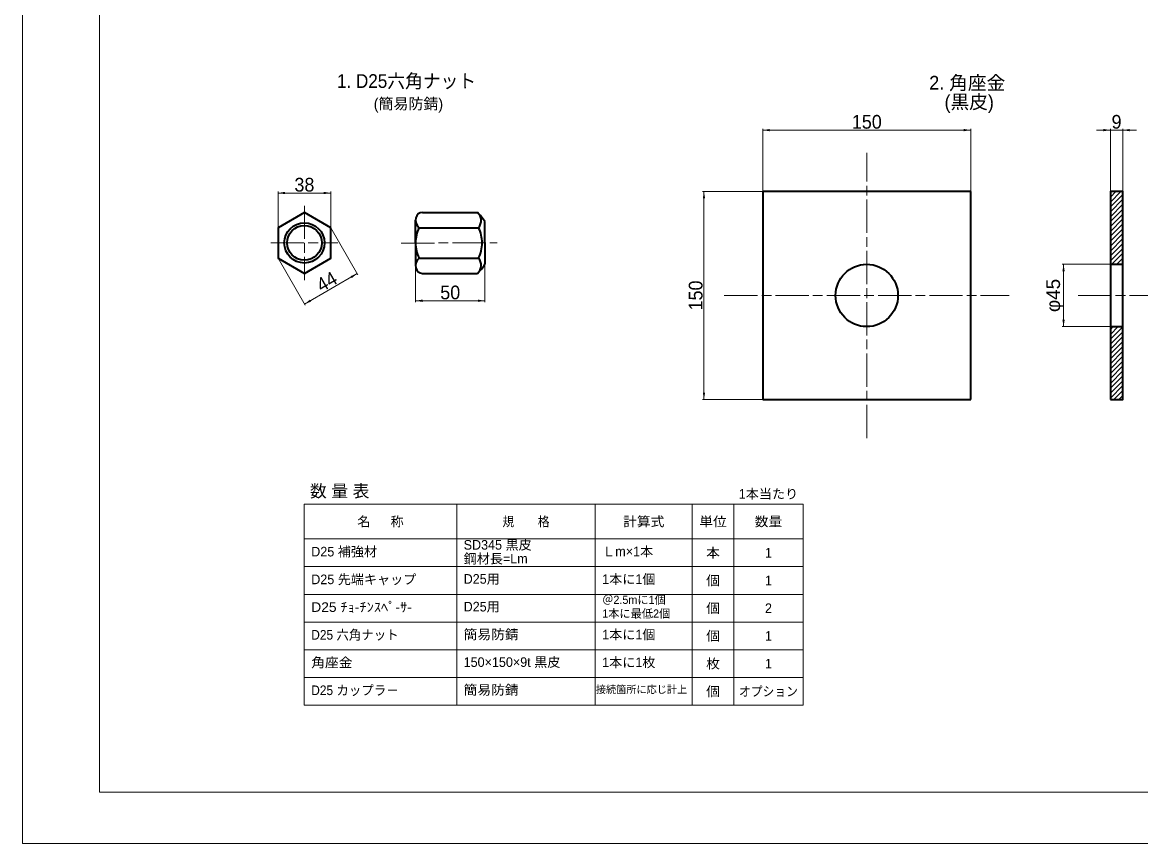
# Model space of a CAD drawing. Units: millimetres at full size, sheet at 1:2. Extents: x 2057 to 3739, y 937 to 2125.
# Drawn here: x 2057 to 2864, y 937 to 1530 of the extents above; entities that cross this region are included whole.
import ezdxf
from ezdxf.enums import TextEntityAlignment as Align

# ---------------------------------------------------------------- set-up
doc = ezdxf.new("R2010")
doc.units = ezdxf.units.MM
doc.header["$LTSCALE"] = 2
doc.linetypes.add('CHAIN', pattern=[18.5, 12, -1.5, 3.5, -1.5])
for name, color, linetype, lineweight in [('1 外形線', 7, 'Continuous', 35), ('2 細い実線', 3, 'Continuous', 20), ('4中心線', 1, 'CHAIN', 15), ('6寸法線', 4, 'Continuous', 13), ('7 枠・タイトル', 7, 'Continuous', 13), ('8 数量表', 7, 'Continuous', 13), ('Defpoints_2', 7, 'Continuous', 13)]:
    doc.layers.add(name, color=color, linetype=linetype, lineweight=lineweight)
doc.styles.add('ＭＳ Ｐゴシック', font='')
doc.styles.get('ＭＳ Ｐゴシック').set_extended_font_data('MS PGothic')
pattern_1 = [(45, (2264.698, 422.909), (-1.76777, 1.76777), [])]

# ---------------------------------------------------------------- blocks, each defined once
blk = doc.blocks.new('filled_arrow')
at = {"color": 0, "linetype": 'Continuous', "lineweight": -2}
blk.add_solid([(7.5, 1.25), (0, 0), (7.5, -1.25)], dxfattribs=at)

msp = doc.modelspace()

# ---------------------------------------------------------------- hatches: boundary and pattern name
at = {"layer": '2 細い実線'}
h = msp.add_hatch(dxfattribs=at)
h.set_pattern_fill('USER', color=256, style=0, pattern_type=2)
h.set_pattern_definition(pattern_1)
h.paths.add_polyline_path([(2851.496, 1407.81), (2842.496, 1407.81), (2842.496, 1355.31), (2851.496, 1355.31)])
h = msp.add_hatch(dxfattribs=at)
h.set_pattern_fill('USER', color=256, style=0, pattern_type=2)
h.set_pattern_definition(pattern_1)
h.paths.add_polyline_path([(2851.496, 1310.31), (2842.496, 1310.31), (2842.496, 1257.81), (2851.496, 1257.81)])

# ---------------------------------------------------------------- linework, layer by layer
at = {"layer": '1 外形線'}
for p, q in [((2591.72, 1407.81), (2591.72, 1257.81)), ((2741.72, 1407.81), (2591.72, 1407.81)), ((2741.72, 1257.81), (2741.72, 1407.81)), ((2346.125, 1392.674), (2385.75, 1392.674)), ((2341.07, 1370.724), (2341.07, 1387.187)), ((2343.608, 1381.699), (2386.52, 1381.699)), ((2391.07, 1370.724), (2391.07, 1386.083)), ((2341.07, 1370.724), (2341.07, 1354.262)), ((2391.07, 1370.724), (2391.07, 1355.365)), ((2343.608, 1359.749), (2386.52, 1359.749)), ((2346.125, 1348.774), (2385.75, 1348.774)), ((2842.496, 1355.31), (2851.496, 1355.31)), ((2842.496, 1310.31), (2851.496, 1310.31)), ((2591.72, 1257.81), (2741.72, 1257.81))]:
    msp.add_line(p, q, dxfattribs=at)
for points in [[(2842.496, 1257.81), (2851.496, 1257.81), (2851.496, 1407.81), (2842.496, 1407.81)], [(2279.828, 1381.699), (2260.818, 1392.674), (2241.809, 1381.699), (2241.809, 1359.749), (2260.818, 1348.774), (2279.828, 1359.749)]]:
    msp.add_lwpolyline(points, close=True, dxfattribs=at)
for centre, radius in [((2260.818, 1370.724), 14.5), ((2260.818, 1370.724), 12.5), ((2666.72, 1332.81), 22.5)]:
    msp.add_circle(centre, radius, dxfattribs=at)
for centre, radius, start, end in [((2348.272, 1387.187), 7.202, 167.20746, 229.63857), ((2346.125, 1387.674), 5, 90, 167.20746), ((2380.303, 1386.778), 8.028, 320.75884, 47.26769), ((2365.3, 1370.724), 30, 30.79551, 47.0263), ((2366.07, 1370.724), 25, 153.95991, 180), ((2364.058, 1370.724), 25, 0, 26.04009), ((2366.07, 1370.724), 25, 180, 206.04009), ((2364.058, 1370.724), 25, 333.95991, 0), ((2348.272, 1354.262), 7.202, 130.36143, 192.79254), ((2380.303, 1354.671), 8.028, 312.73231, 39.24116), ((2346.125, 1353.774), 5, 192.79254, 270), ((2365.3, 1370.724), 30, 312.9737, 329.20449)]:
    msp.add_arc(centre, radius, start, end, dxfattribs=at)
at = {"layer": '4中心線'}
for p, q in [((2666.72, 1229.961), (2666.72, 1435.66)), ((2260.818, 1397.562), (2260.818, 1343.887)), ((2236.636, 1370.724), (2285.001, 1370.724)), ((2330.663, 1370.614), (2400.003, 1370.724)), ((2563.87, 1332.81), (2769.57, 1332.81)), ((2819.334, 1332.81), (2874.734, 1332.81))]:
    msp.add_line(p, q, dxfattribs=at)
at = {"layer": '6寸法線'}
for p, q in [((2591.72, 1407.873), (2591.72, 1453.07)), ((2741.72, 1407.873), (2741.72, 1453.07)), ((2842.496, 1407.873), (2842.496, 1453.07)), ((2851.496, 1407.873), (2851.496, 1453.07)), ((2591.72, 1452.07), (2741.72, 1452.07)), ((2832.496, 1452.07), (2861.496, 1452.07)), ((2241.809, 1381.762), (2241.809, 1407.709)), ((2279.828, 1406.709), (2241.809, 1406.709)), ((2279.828, 1381.762), (2279.828, 1407.709)), ((2591.658, 1407.81), (2548.193, 1407.81)), ((2549.193, 1407.81), (2549.193, 1257.81)), ((2279.859, 1381.645), (2299.451, 1347.711)), ((2241.84, 1359.695), (2261.432, 1325.761)), ((2260.932, 1326.627), (2298.951, 1348.577)), ((2341.07, 1354.199), (2341.07, 1327.994)), ((2391.07, 1355.302), (2391.07, 1327.994)), ((2842.434, 1355.31), (2807.727, 1355.31)), ((2808.727, 1355.31), (2808.727, 1310.31)), ((2391.07, 1328.994), (2341.07, 1328.994)), ((2842.434, 1310.31), (2807.727, 1310.31)), ((2591.658, 1257.81), (2548.193, 1257.81))]:
    msp.add_line(p, q, dxfattribs=at)
at = {"layer": '7 枠・タイトル'}
for p, q in [((2112.915, 974.67), (2112.915, 2088.223)), ((3683.611, 974.67), (2112.915, 974.67))]:
    msp.add_line(p, q, dxfattribs=at)
at = {"layer": '8 数量表'}
for p, q in [((2260.75, 1182.244), (2620.75, 1182.244)), ((2260.75, 1182.244), (2260.75, 1037.244)), ((2370.75, 1182.244), (2370.75, 1037.244)), ((2470.75, 1182.244), (2470.75, 1037.244)), ((2540.75, 1182.244), (2540.75, 1037.244)), ((2570.75, 1182.244), (2570.75, 1037.244)), ((2620.75, 1182.244), (2620.75, 1037.244)), ((2260.75, 1157.244), (2620.75, 1157.244)), ((2260.75, 1137.244), (2620.75, 1137.244)), ((2260.75, 1117.244), (2620.75, 1117.244)), ((2260.75, 1097.244), (2620.75, 1097.244)), ((2260.75, 1077.244), (2620.75, 1077.244)), ((2260.75, 1057.244), (2620.75, 1057.244)), ((2260.75, 1037.244), (2620.75, 1037.244)), ((2260.75, 1037.244), (2620.75, 1037.244))]:
    msp.add_line(p, q, dxfattribs=at)
at = {"layer": 'Defpoints_2'}
msp.add_lwpolyline([(2057.263, 937.446), (3739.263, 937.446), (3739.263, 2125.446), (2057.263, 2125.446)], close=True, dxfattribs=at)

# ---------------------------------------------------------------- block references
at = {"layer": '6寸法線', "xscale": 0.667, "yscale": 0.667}
for p in [(2591.72, 1452.07), (2851.496, 1452.07), (2241.809, 1406.709), (2341.07, 1328.994)]:
    msp.add_blockref('filled_arrow', p, dxfattribs=at)
for p, rotation in [((2741.72, 1452.07), 180), ((2842.496, 1452.07), 180), ((2279.828, 1406.709), 180), ((2549.193, 1407.81), 270), ((2298.951, 1348.577), 210), ((2808.727, 1355.31), 270), ((2260.932, 1326.627), 30), ((2391.07, 1328.994), 180), ((2808.727, 1310.31), 90), ((2549.193, 1257.81), 90)]:
    msp.add_blockref('filled_arrow', p, dxfattribs=dict(at, rotation=rotation))

# ---------------------------------------------------------------- texts
at = {"layer": '6寸法線', "style": 'ＭＳ Ｐゴシック'}
for s, p in [('150', (2666.72, 1458.07)), ('9', (2846.996, 1458.07)), ('38', (2260.818, 1412.709)), ('50', (2366.07, 1334.994))]:
    msp.add_text(s, height=9.897, dxfattribs=at).set_placement(p, align=Align.MIDDLE_CENTER)
for s, rotation, p in [('44', 30, (2276.942, 1342.798)), ('150', 90, (2543.193, 1332.81))]:
    msp.add_text(s, height=9.897, rotation=rotation, dxfattribs=at).set_placement(p, align=Align.MIDDLE_CENTER)
at = {"layer": '6寸法線', "style": 'ＭＳ Ｐゴシック', "width": 1.05}
msp.add_text('φ45', height=9.897, rotation=90, dxfattribs=at).set_placement((2801.222, 1332.81), align=Align.MIDDLE_CENTER)
at = {"layer": '7 枠・タイトル', "style": 'ＭＳ Ｐゴシック', "width": 0.95}
msp.add_text('1. D25六角ナット', height=9.897, dxfattribs=at).set_placement((2284.38, 1479.564), align=Align.BOTTOM_LEFT)
at = {"layer": '7 枠・タイトル', "style": 'ＭＳ Ｐゴシック'}
for s, height, p in [('2. 角座金', 9.897, (2711.797, 1478.321)), ('(黒皮)', 9.897, (2722.821, 1464.504)), ('(簡易防錆)', 7.918, (2310.846, 1464.751))]:
    msp.add_text(s, height=height, dxfattribs=at).set_placement(p, align=Align.BOTTOM_LEFT)
at = {"layer": '8 数量表', "style": 'ＭＳ Ｐゴシック'}
for s, height, p in [('数 量 表', 8.908, (2264.822, 1184.612)), ('SD345 黒皮', 6.928, (2375.75, 1147.416)), ('D25 補強材', 6.928, (2265.75, 1142.503)), ('鋼材長=Lm', 6.928, (2375.75, 1137.416)), ('Ｌm×1本', 6.928, (2475.75, 1142.664)), ('D25 先端キャップ', 6.928, (2265.75, 1122.503)), ('D25用', 6.928, (2375.75, 1122.824)), ('1本に1個', 6.928, (2475.75, 1122.664)), ('＠2.5mに1個', 5.938, (2475.75, 1108.551)), ('D25用', 6.928, (2375.75, 1102.824)), ('1本に最低2個', 5.938, (2475.75, 1098.606)), ('1本に1個', 6.928, (2475.75, 1082.664)), ('150×150×9t 黒皮', 6.928, (2375.75, 1062.824)), ('1本に1枚', 6.928, (2475.75, 1062.664)), ('接続箇所に応じ計上', 5.37, (2471.162, 1044.323))]:
    msp.add_text(s, height=height, dxfattribs=at).set_placement(p, align=Align.BOTTOM_LEFT)
for s, p in [('1本当たり', (2595.75, 1189.744)), ('名\u3000  称', (2315.75, 1169.744)), ('1', (2595.75, 1147.244)), ('1', (2595.75, 1127.244)), ('2', (2595.75, 1107.244)), ('1', (2595.75, 1087.244)), ('1', (2595.75, 1067.244))]:
    msp.add_text(s, height=6.928, dxfattribs=at).set_placement(p, align=Align.MIDDLE_CENTER)
for s, width, p in [('規\u3000\u3000格', 0.9, (2420.75, 1169.744)), ('計算式', 1.05, (2505.75, 1169.744)), ('単位', 1.05, (2555.75, 1169.744)), ('数量', 1.05, (2595.75, 1169.744)), ('本', 1.05, (2555.75, 1147.244)), ('個', 1.05, (2555.75, 1127.244)), ('個', 1.05, (2555.75, 1107.244)), ('個', 1.05, (2555.75, 1087.244)), ('枚', 1.05, (2555.75, 1067.244)), ('個', 1.05, (2555.75, 1047.244)), ('オプション', 0.9, (2595.75, 1047.244))]:
    msp.add_text(s, height=6.928, dxfattribs=dict(at, width=width)).set_placement(p, align=Align.MIDDLE_CENTER)
for s, width, p in [('D25 ﾁｮ-ﾁﾝｽﾍﾟ-ｻ-', 1.1, (2265.75, 1102.503)), ('D25 六角ナット', 0.95, (2265.75, 1082.503)), ('簡易防錆', 1.05, (2375.75, 1082.824)), ('角座金', 1.05, (2265.75, 1062.503)), ('D25 カップラ－', 0.95, (2265.75, 1042.503)), ('簡易防錆', 1.05, (2375.75, 1042.824))]:
    msp.add_text(s, height=6.928, dxfattribs=dict(at, width=width)).set_placement(p, align=Align.BOTTOM_LEFT)

doc.saveas('drawing.dxf')
